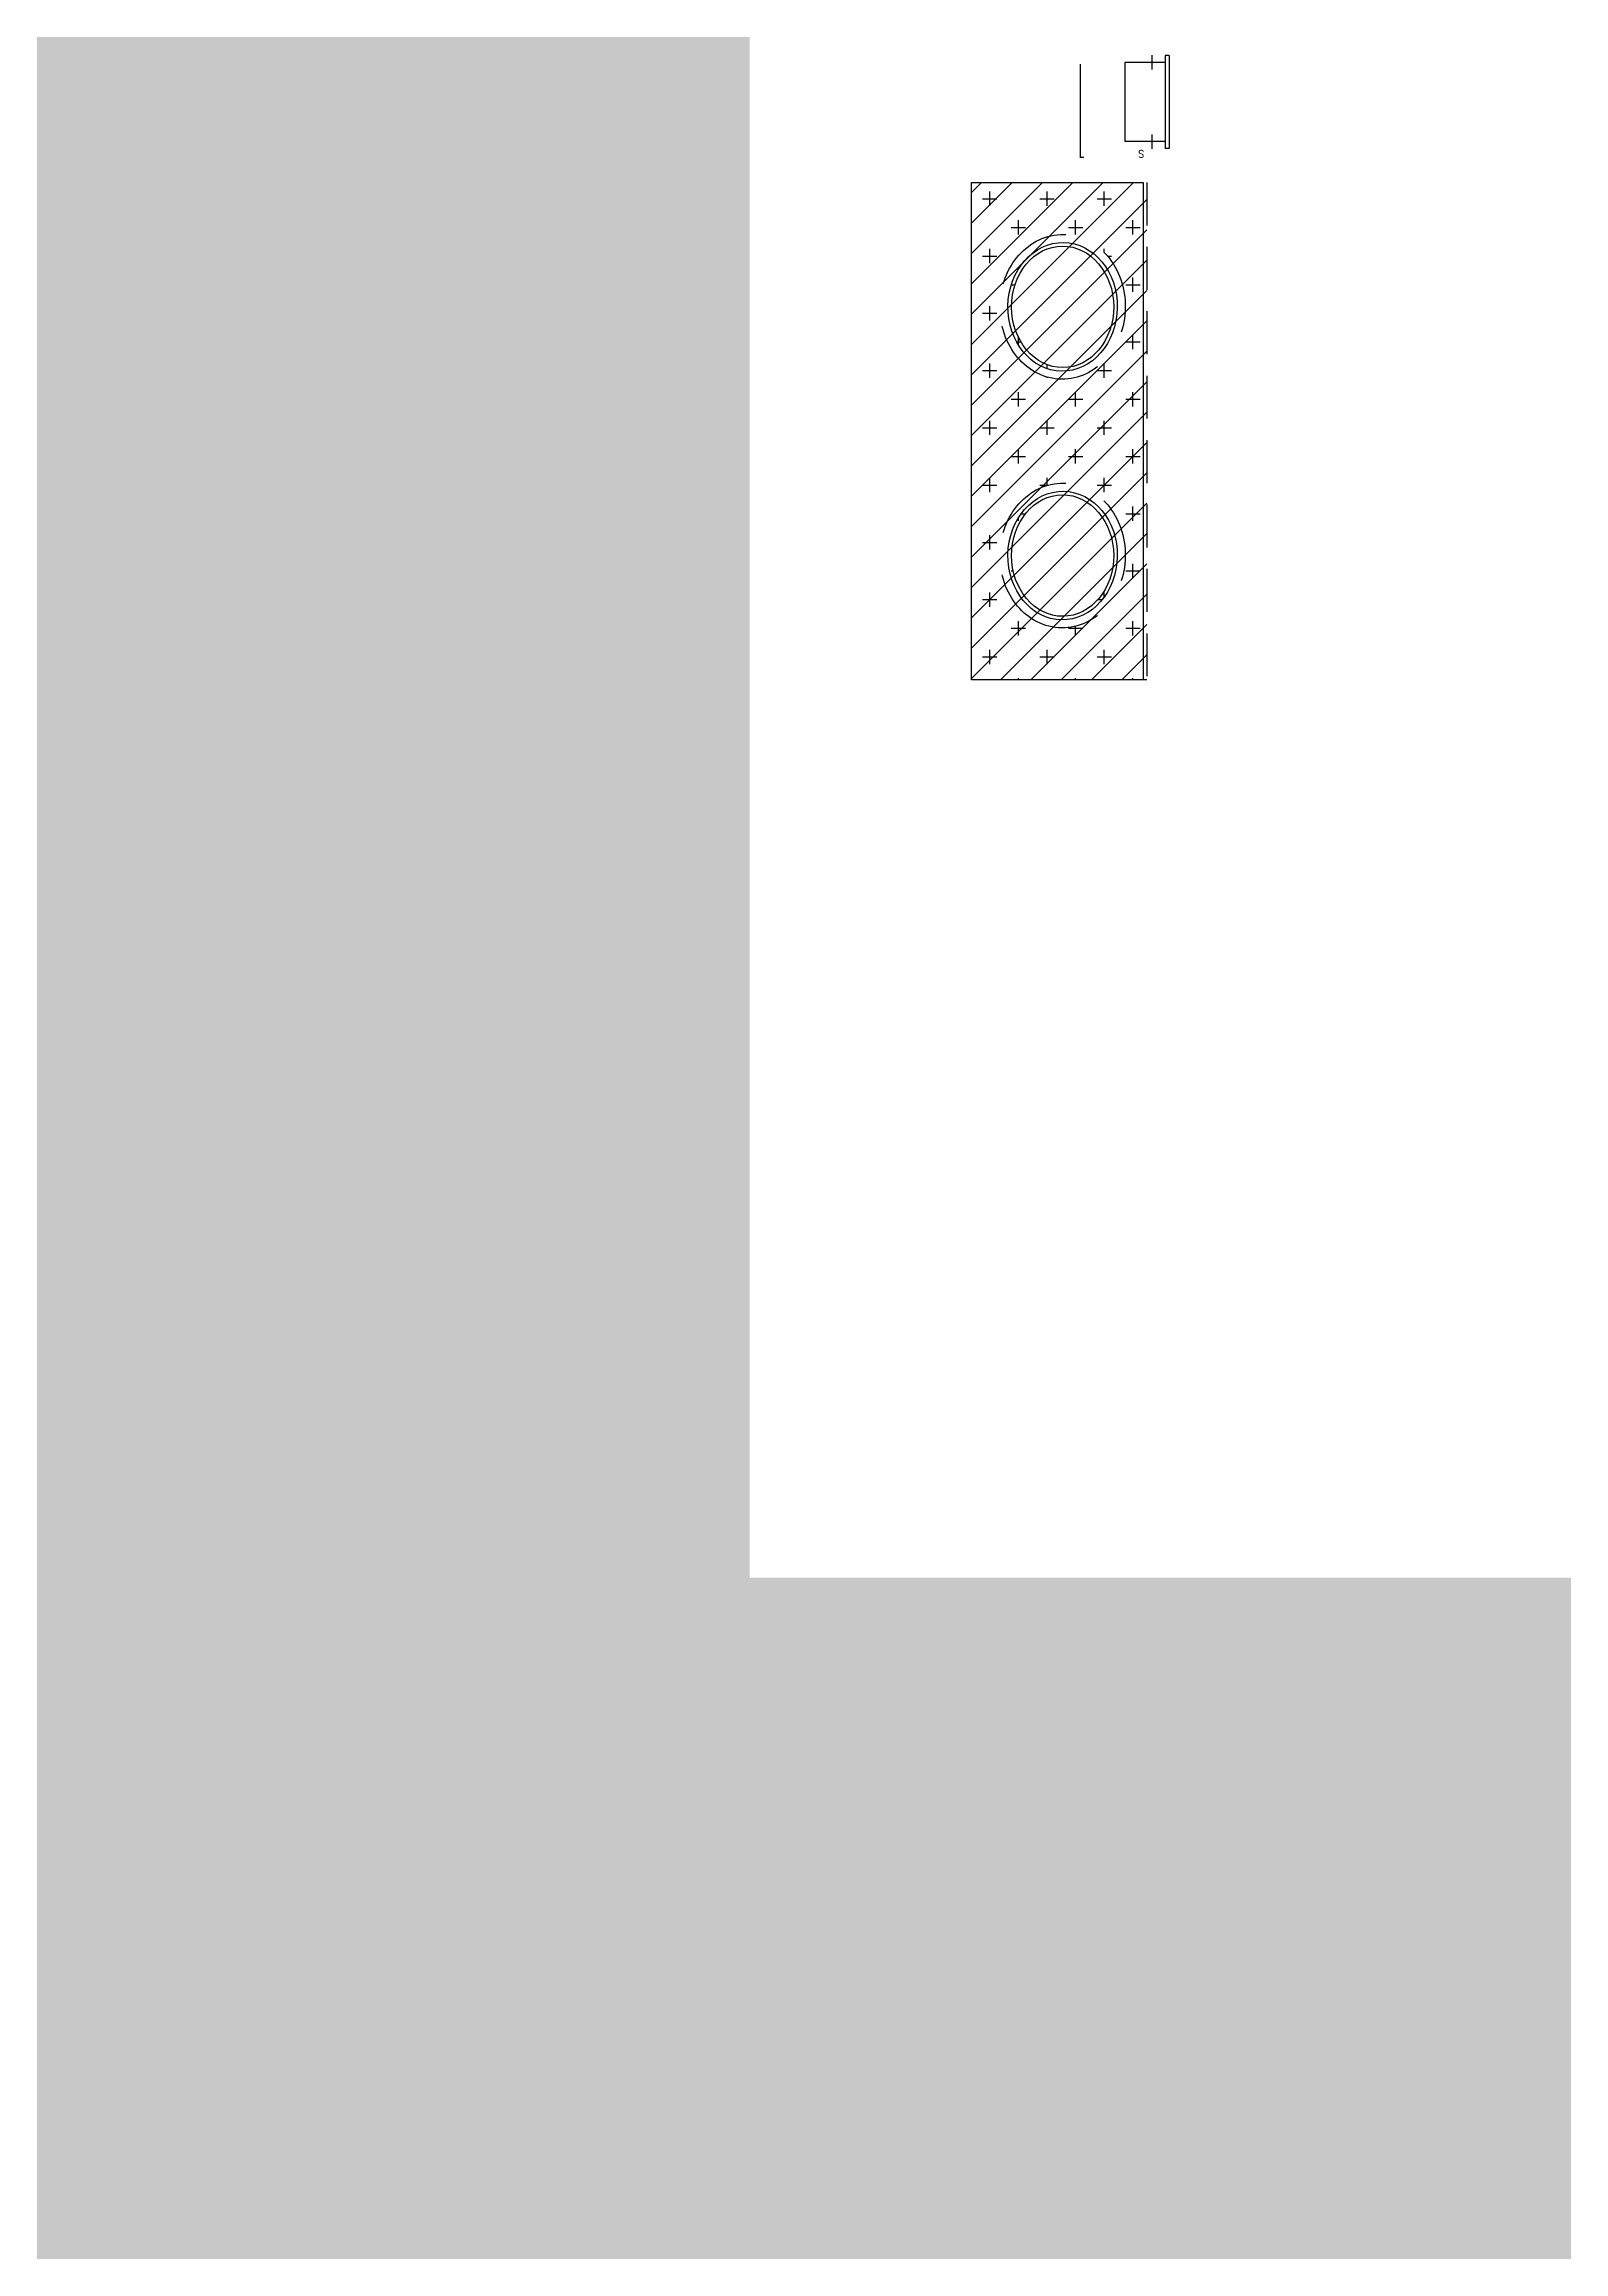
# Model space of a CAD drawing. Header units: inches. Extents: x 0 to 1627, y 1 to 1246.
# Drawn here: x 424.8 to 637.2, y 309.1 to 617.6 of the extents above; entities that cross this region are included whole.
import ezdxf

# ---------------------------------------------------------------- set-up
doc = ezdxf.new("R2010")
doc.units = ezdxf.units.IN
doc.header["$LTSCALE"] = 96
doc.header["$MEASUREMENT"] = 0
for name, pattern in [('CENTER2', [1.125, 0.75, -0.125, 0.125, -0.125]), ('HIDDEN', [0.375, 0.25, -0.125]), ('HIDDEN4', [0.09375, 0.0625, -0.03125])]:
    doc.linetypes.add(name, pattern=pattern)
for name, color, linetype in [('A-Flor-Case-Demo', 7, 'HIDDEN4'), ('A-Flor-Case-Neww', 3, 'Continuous'), ('A-Flor-Case-Patt', 1, 'Continuous'), ('detail', 4, 'Continuous'), ('dim', 1, 'Continuous')]:
    doc.layers.add(name, color=color, linetype=linetype)
doc.layers.add('P-Flor-FixtPfix', color=131, linetype='Continuous', lineweight=25)
doc.styles.add('DIM_S_8', font='simplex.shx', dxfattribs={"height": 1})

msp = doc.modelspace()

# ---------------------------------------------------------------- hatches: boundary and pattern name
h = msp.add_hatch(color=13)
h.dxf.hatch_style = 1
h.paths.add_polyline_path([(0, 1246.26), (1627.32, 1246.26), (1627.32, 0.67), (0, 0.67)])
h.paths.add_polyline_path([(523.44, 660.58), (851.53, 660.58), (851.53, 403.35), (523.44, 403.35)], flags=16)
at = {"layer": 'A-Flor-Case-Demo'}
h = msp.add_hatch(dxfattribs=at)
h.set_pattern_fill('ANSI31', color=256, scale=24)
h.paths.add_polyline_path([(554.44, 598.29), (578.94, 598.29), (578.94, 528.79), (554.44, 528.79)])
at = {"layer": 'A-Flor-Case-Patt'}
h = msp.add_hatch(dxfattribs=at)
h.set_pattern_fill('CROSS', color=256, scale=16, style=0)
h.paths.add_polyline_path([(578.44, 598.29), (554.44, 598.29), (554.44, 528.79), (578.44, 528.79)])
edge = h.paths.add_edge_path(flags=16)
edge.add_ellipse((567.18, 580.91), major_axis=(-0.14, -10.11), ratio=0.867047, start_angle=0, end_angle=360)
edge = h.paths.add_edge_path(flags=16)
edge.add_ellipse((567.18, 546.16), major_axis=(-0.14, -10.11), ratio=0.867047, start_angle=350.1305, end_angle=534.6109, ccw=False)
edge.add_ellipse((567.18, 546.16), major_axis=(-0.14, -10.11), ratio=0.867047, start_angle=174.6109, end_angle=350.1305, ccw=False)
edge = h.paths.add_edge_path(flags=0)
edge.add_ellipse((567.18, 580.91), major_axis=(-0.14, -8.99), ratio=0.850396, start_angle=331.1435, end_angle=522.648, ccw=False)
edge.add_ellipse((567.18, 580.91), major_axis=(-0.14, -8.99), ratio=0.850396, start_angle=280.5336, end_angle=331.1435, ccw=False)
edge.add_ellipse((567.18, 580.91), major_axis=(-0.14, -8.99), ratio=0.850396, start_angle=191.1599, end_angle=280.5336, ccw=False)
edge.add_ellipse((567.18, 580.91), major_axis=(-0.14, -8.99), ratio=0.850396, start_angle=162.648, end_angle=191.1599, ccw=False)
edge = h.paths.add_edge_path(flags=0)
edge.add_ellipse((567.18, 546.16), major_axis=(-0.14, -8.99), ratio=0.850396, start_angle=349.9921, end_angle=535.3387, ccw=False)
edge.add_ellipse((567.18, 546.16), major_axis=(-0.14, -8.99), ratio=0.850396, start_angle=293.6885, end_angle=349.9921, ccw=False)
edge.add_ellipse((567.18, 546.16), major_axis=(-0.14, -8.99), ratio=0.850396, start_angle=214.2689, end_angle=293.6885, ccw=False)
edge.add_ellipse((567.18, 546.16), major_axis=(-0.14, -8.99), ratio=0.850396, start_angle=175.3387, end_angle=214.2689, ccw=False)
edge = h.paths.add_edge_path(flags=0)
edge.add_ellipse((567.18, 580.91), major_axis=(0.03, -8.49), ratio=0.841577, start_angle=331.8267, end_angle=366.3527, ccw=False)
edge.add_ellipse((567.18, 580.91), major_axis=(0.03, -8.49), ratio=0.841577, start_angle=160.9718, end_angle=331.8267, ccw=False)
edge.add_ellipse((567.18, 580.91), major_axis=(0.03, -8.49), ratio=0.841577, start_angle=128.8363, end_angle=160.9718, ccw=False)
edge.add_ellipse((567.18, 580.91), major_axis=(0.03, -8.49), ratio=0.841577, start_angle=6.3527, end_angle=128.8363, ccw=False)
edge = h.paths.add_edge_path(flags=0)
edge.add_ellipse((567.18, 546.16), major_axis=(0.03, -8.49), ratio=0.841577, start_angle=140.3115, end_angle=173.9906, ccw=False)
edge.add_ellipse((567.18, 546.16), major_axis=(0.03, -8.49), ratio=0.841577, start_angle=22.7512, end_angle=140.3115, ccw=False)
edge.add_ellipse((567.18, 546.16), major_axis=(0.03, -8.49), ratio=0.841577, start_angle=349.2759, end_angle=382.7512, ccw=False)
edge.add_ellipse((567.18, 546.16), major_axis=(0.03, -8.49), ratio=0.841577, start_angle=173.9906, end_angle=349.2759, ccw=False)

# ---------------------------------------------------------------- linework, layer by layer
at = {"layer": 'A-Flor-Case-Demo'}
msp.add_lwpolyline([(554.44, 598.29), (578.94, 598.29), (578.94, 528.79), (554.44, 528.79)], close=True, dxfattribs=at)
at = {"layer": 'A-Flor-Case-Neww'}
msp.add_lwpolyline([(578.44, 528.79), (554.44, 528.79), (554.44, 598.29), (578.44, 598.29)], close=True, dxfattribs=at)
at = {"layer": 'DefPoints', "color": 0, "linetype": 'ByBlock'}
msp.add_point((573.2, 616.18), dxfattribs=at)
msp.add_point((573.2, 616.18), dxfattribs=at)
at = {"layer": 'detail', "linetype": 'CENTER2', "ltscale": 1.5}
for p, q in [((569.69, 601.8), (569.69, 614.8)), ((581.51, 615.07), (575.88, 615.07)), ((575.88, 615.07), (575.88, 604)), ((581.51, 616.04), (581.51, 603.04)), ((582.07, 616.04), (581.51, 616.04)), ((582.07, 616.04), (582.07, 603.04)), ((570.13, 601.8), (569.57, 601.8)), ((581.51, 604), (575.88, 604)), ((582.07, 603.04), (581.51, 603.04))]:
    msp.add_line(p, q, dxfattribs=at)
for points in [[(579.63, 616.07), (579.63, 614.07)], [(579.63, 605), (579.63, 603)]]:
    msp.add_lwpolyline(points, dxfattribs=at)
at = {"layer": 'P-Flor-FixtPfix', "linetype": 'HIDDEN', "ltscale": 0.5}
for centre in [(567.18, 580.91), (567.18, 546.16)]:
    msp.add_ellipse(centre, major_axis=(-0.14, -10.11), ratio=0.867047, dxfattribs=at)
at = {"layer": 'P-Flor-FixtPfix'}
for centre, major_axis, ratio in [((567.18, 580.91), (-0.14, -8.99), 0.850396), ((567.18, 580.91), (0.03, -8.49), 0.841577), ((567.18, 546.16), (-0.14, -8.99), 0.850396), ((567.18, 546.16), (0.03, -8.49), 0.841577)]:
    msp.add_ellipse(centre, major_axis=major_axis, ratio=ratio, dxfattribs=at)

# ---------------------------------------------------------------- texts
at = {"layer": 'dim', "linetype": 'Continuous', "style": 'DIM_S_8'}
msp.add_text('S', height=1, dxfattribs=at).set_placement((577.73, 601.78))

doc.saveas('drawing.dxf')
